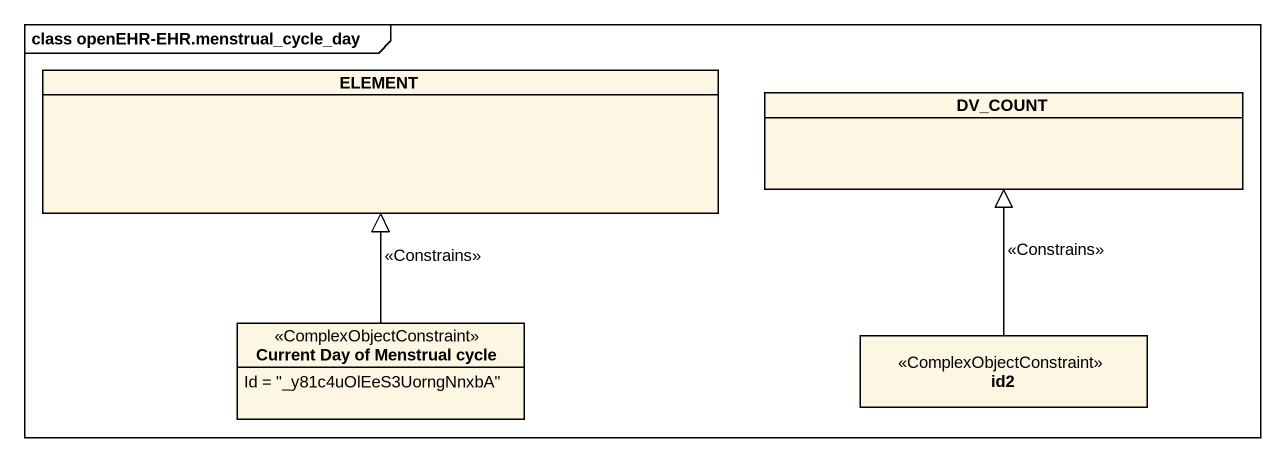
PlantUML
@startuml
mainframe class openEHR-EHR.menstrual_cycle_day
hide circle
hide empty members
class ELEMENT
class DV_COUNT
class "Current Day of Menstrual cycle" as Current_Day_of_Menstrual <<ComplexObjectConstraint>> {
  Id = "_y81c4uOlEeS3UorngNnxbA"
}
class id2 <<ComplexObjectConstraint>>
Current_Day_of_Menstrual -up-|> ELEMENT : <<Constrains>>
id2 -up-|> DV_COUNT : <<Constrains>>
@enduml
